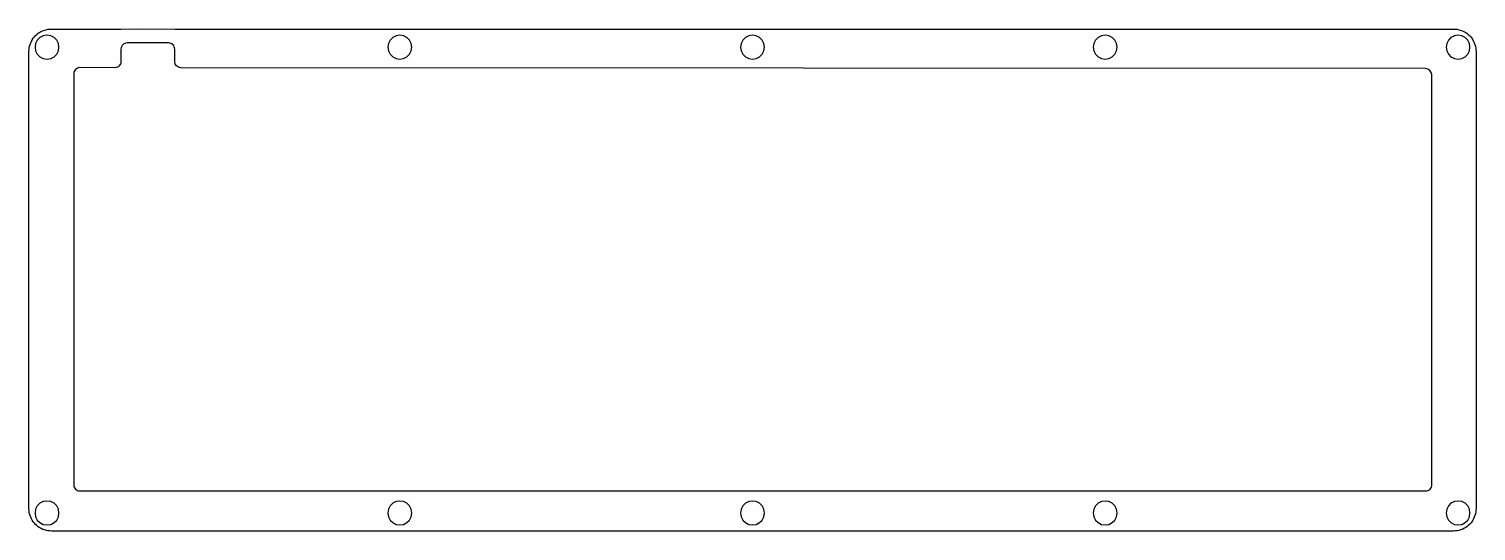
# Model space of a CAD drawing. Header units: millimetres. Extents: x 0 to 321, y 0 to 111.
import ezdxf

# ---------------------------------------------------------------- set-up
doc = ezdxf.new("R2010")
doc.units = ezdxf.units.MM

msp = doc.modelspace()

# ---------------------------------------------------------------- linework, layer by layer
msp.add_lwpolyline([(25.06, 111.36), (32.49, 111.34), (315.9, 111.34), (316.29, 111.33), (316.68, 111.28), (317.06, 111.2), (317.44, 111.1), (317.81, 110.96), (318.16, 110.8), (318.51, 110.61), (318.83, 110.39), (319.14, 110.15), (319.43, 109.88), (319.7, 109.59), (319.94, 109.28), (320.16, 108.96), (320.35, 108.61), (320.51, 108.26), (320.65, 107.89), (320.76, 107.51), (320.83, 107.13), (320.88, 106.74), (320.89, 106.34), (320.89, 5.09), (320.88, 4.7), (320.83, 4.31), (320.76, 3.92), (320.65, 3.55), (320.51, 3.18), (320.35, 2.82), (320.16, 2.48), (319.94, 2.15), (319.7, 1.85), (319.43, 1.56), (319.14, 1.29), (318.83, 1.05), (318.51, 0.83), (318.16, 0.64), (317.81, 0.47), (317.44, 0.34), (317.06, 0.23), (316.68, 0.15), (316.29, 0.11), (315.9, 0.09), (5.09, 0.09), (4.7, 0.11), (4.31, 0.15), (3.93, 0.23), (3.55, 0.34), (3.18, 0.47), (2.82, 0.64), (2.48, 0.83), (2.16, 1.05), (1.85, 1.29), (1.56, 1.56), (1.29, 1.85), (1.05, 2.15), (0.83, 2.48), (0.64, 2.82), (0.48, 3.18), (0.34, 3.55), (0.23, 3.92), (0.16, 4.31), (0.11, 4.7), (0.09, 5.09), (0.1, 106.34), (0.11, 106.74), (0.16, 107.13), (0.23, 107.51), (0.34, 107.89), (0.48, 108.26), (0.64, 108.61), (0.83, 108.96), (1.05, 109.28), (1.29, 109.59), (1.56, 109.88), (1.85, 110.15), (2.16, 110.39), (2.48, 110.61), (2.82, 110.8), (3.18, 110.96), (3.55, 111.1), (3.93, 111.2), (4.31, 111.28), (4.7, 111.33), (5.09, 111.34), (20.49, 111.34), (25.06, 111.36)])
for points in [[(2.54, 109.49), (1.95, 108.9), (1.57, 108.16), (1.44, 107.34), (1.57, 106.53), (1.95, 105.79), (2.54, 105.2), (3.27, 104.82), (4.09, 104.69), (4.91, 104.82), (5.65, 105.2), (6.24, 105.79), (6.61, 106.53), (6.74, 107.34), (6.61, 108.16), (6.24, 108.9), (5.65, 109.49), (4.91, 109.86), (4.09, 109.99), (3.27, 109.86)], [(80.74, 109.49), (80.15, 108.9), (79.77, 108.16), (79.65, 107.34), (79.77, 106.53), (80.15, 105.79), (80.74, 105.2), (81.48, 104.82), (82.29, 104.69), (83.11, 104.82), (83.85, 105.2), (84.44, 105.79), (84.81, 106.53), (84.94, 107.34), (84.81, 108.16), (84.44, 108.9), (83.85, 109.49), (83.11, 109.86), (82.29, 109.99), (81.48, 109.86)], [(158.94, 109.49), (158.35, 108.9), (157.97, 108.16), (157.84, 107.34), (157.97, 106.53), (158.35, 105.79), (158.94, 105.2), (159.68, 104.82), (160.49, 104.69), (161.31, 104.82), (162.05, 105.2), (162.64, 105.79), (163.01, 106.53), (163.15, 107.34), (163.01, 108.16), (162.64, 108.9), (162.05, 109.49), (161.31, 109.86), (160.49, 109.99), (159.68, 109.86)], [(237.14, 109.49), (236.55, 108.9), (236.18, 108.16), (236.04, 107.34), (236.18, 106.53), (236.55, 105.79), (237.14, 105.2), (237.88, 104.82), (238.69, 104.69), (239.51, 104.82), (240.25, 105.2), (240.84, 105.79), (241.22, 106.53), (241.34, 107.34), (241.22, 108.16), (240.84, 108.9), (240.25, 109.49), (239.51, 109.86), (238.69, 109.99), (237.88, 109.86)], [(315.34, 109.49), (314.75, 108.9), (314.38, 108.16), (314.25, 107.34), (314.38, 106.53), (314.75, 105.79), (315.34, 105.2), (316.08, 104.82), (316.9, 104.69), (317.71, 104.82), (318.45, 105.2), (319.04, 105.79), (319.42, 106.53), (319.55, 107.34), (319.42, 108.16), (319.04, 108.9), (318.45, 109.49), (317.71, 109.86), (316.9, 109.99), (316.08, 109.86)], [(2.54, 6.24), (1.95, 5.65), (1.57, 4.91), (1.44, 4.09), (1.57, 3.27), (1.95, 2.54), (2.54, 1.95), (3.27, 1.57), (4.09, 1.44), (4.91, 1.57), (5.65, 1.95), (6.24, 2.54), (6.61, 3.27), (6.74, 4.09), (6.61, 4.91), (6.24, 5.65), (5.65, 6.24), (4.91, 6.61), (4.09, 6.74), (3.27, 6.61)], [(80.74, 6.24), (80.15, 5.65), (79.77, 4.91), (79.65, 4.09), (79.77, 3.27), (80.15, 2.54), (80.74, 1.95), (81.48, 1.57), (82.29, 1.44), (83.11, 1.57), (83.85, 1.95), (84.44, 2.54), (84.81, 3.27), (84.94, 4.09), (84.81, 4.91), (84.44, 5.65), (83.85, 6.24), (83.11, 6.61), (82.29, 6.74), (81.48, 6.61)], [(158.94, 6.24), (158.35, 5.65), (157.97, 4.91), (157.84, 4.09), (157.97, 3.27), (158.35, 2.54), (158.94, 1.95), (159.68, 1.57), (160.49, 1.44), (161.31, 1.57), (162.05, 1.95), (162.64, 2.54), (163.01, 3.27), (163.15, 4.09), (163.01, 4.91), (162.64, 5.65), (162.05, 6.24), (161.31, 6.61), (160.49, 6.74), (159.68, 6.61)], [(237.14, 6.24), (236.55, 5.65), (236.18, 4.91), (236.04, 4.09), (236.18, 3.27), (236.55, 2.54), (237.14, 1.95), (237.88, 1.57), (238.69, 1.44), (239.51, 1.57), (240.25, 1.95), (240.84, 2.54), (241.22, 3.27), (241.34, 4.09), (241.22, 4.91), (240.84, 5.65), (240.25, 6.24), (239.51, 6.61), (238.69, 6.74), (237.88, 6.61)], [(315.34, 6.24), (314.75, 5.65), (314.38, 4.91), (314.25, 4.09), (314.38, 3.27), (314.75, 2.54), (315.34, 1.95), (316.08, 1.57), (316.9, 1.44), (317.71, 1.57), (318.45, 1.95), (319.04, 2.54), (319.42, 3.27), (319.55, 4.09), (319.42, 4.91), (319.04, 5.65), (318.45, 6.24), (317.71, 6.61), (316.9, 6.74), (316.08, 6.61)]]:
    msp.add_lwpolyline(points, close=True)
msp.add_lwpolyline([(311.1, 10.37), (311.07, 101.21, 0.413943), (309.71, 102.58), (33.78, 102.76, -0.414025), (32.42, 104.12), (32.42, 106.91, 0.414214), (31.05, 108.27), (21.87, 108.27, 0.414214), (20.5, 106.91), (20.5, 104.14, -0.414511), (19.13, 102.77), (11.38, 102.78, 0.414522), (10.01, 101.42), (10.01, 10.34, 0.414231), (11.38, 8.97), (309.73, 9, 0.414267)], format="xyb", close=True)

doc.saveas('drawing.dxf')
